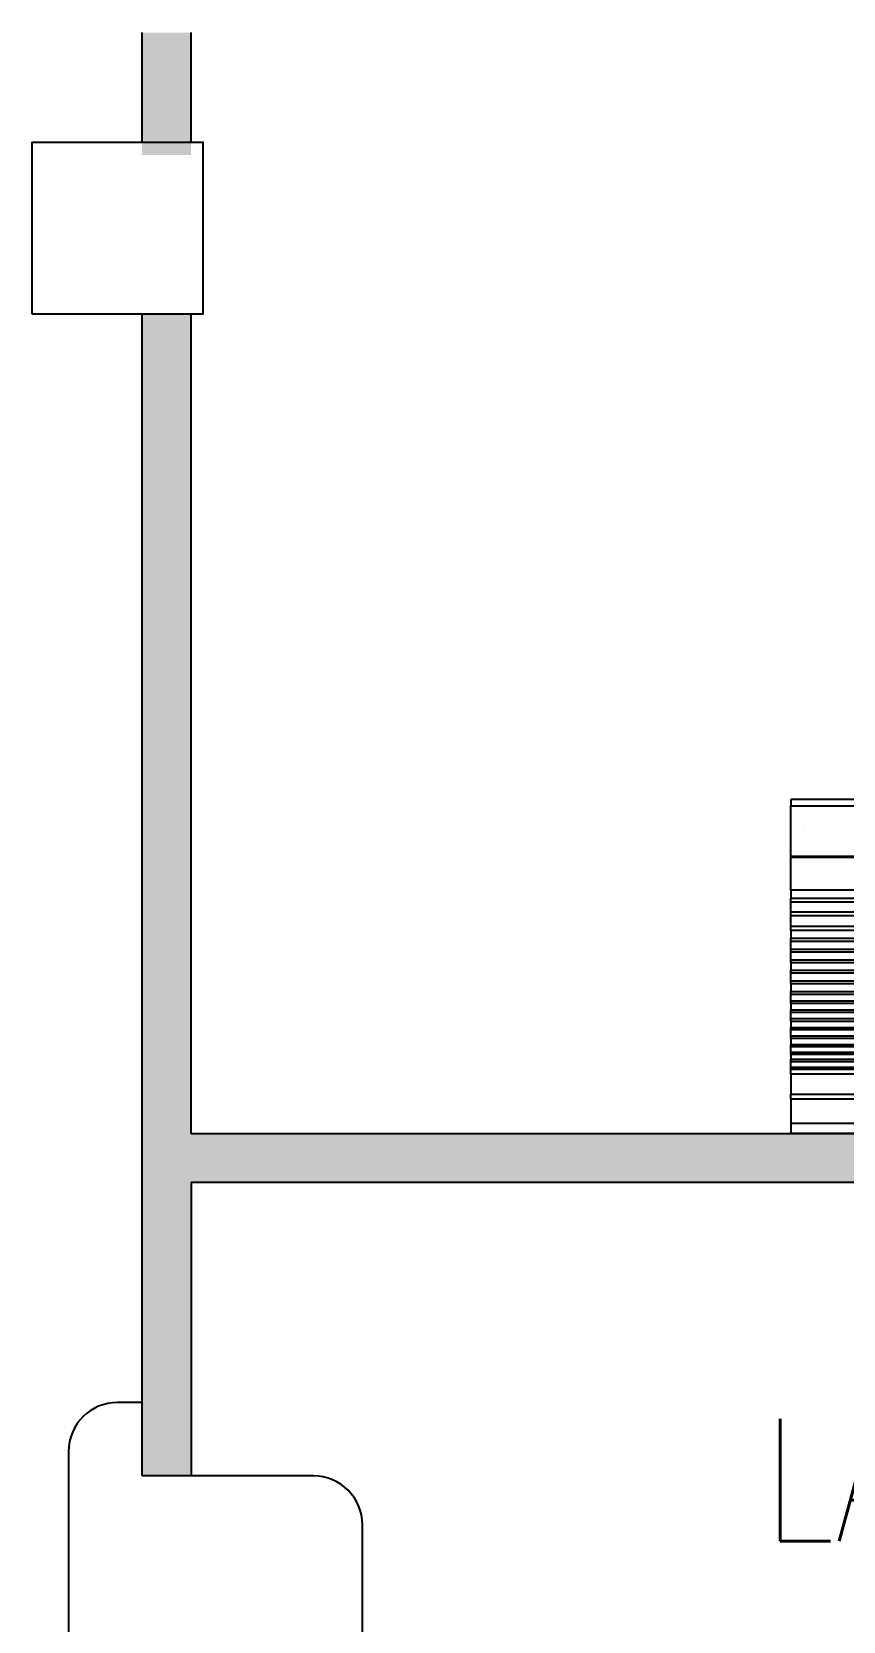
# Model space of a CAD drawing. Header units: millimetres. Extents: x 982 to 80582, y 687 to 58800.
# Drawn here: x 27192 to 28849, y 37736 to 40985 of the extents above; entities that cross this region are included whole.
import ezdxf
from ezdxf.enums import TextEntityAlignment as Align

# ---------------------------------------------------------------- set-up
doc = ezdxf.new("R2010")
doc.units = ezdxf.units.MM
for name, color, linetype in [('A-COLUMN', 3, 'Continuous'), ('A-DROP', 8, 'Continuous'), ('A-HATCH', 8, 'Continuous'), ('A-PARTITION', 4, 'Continuous'), ('A-PTILE', 8, 'Continuous'), ('A-ROOMSYM', 3, 'Continuous'), ('Edges', 7, 'Continuous')]:
    doc.layers.add(name, color=color, linetype=linetype)
doc.styles.add('style1', font='romans.shx', dxfattribs={"height": 750})
pattern_1 = [(0, (3598.94, -194877.037), (25, 50), [0, -50])]

# ---------------------------------------------------------------- blocks, each defined once
blk = doc.blocks.new('air con')
at = {"layer": 'Edges'}
for p, q in [((71.4, 41.9), (152.4, 41.9)), ((152.4, 41.09), (152.4, 41.9)), ((71.4, 41.09), (152.4, 41.09)), ((152.4, 39.12), (152.4, 41.09)), ((71.4, 39.12), (152.4, 39.12)), ((152.4, 38.72), (71.4, 38.72)), ((152.4, 39.12), (152.4, 38.72)), ((152.4, 37.09), (152.4, 38.72)), ((152.4, 37.09), (71.4, 37.09)), ((152.4, 36.7), (71.4, 36.7)), ((152.4, 36.54), (71.4, 36.54)), ((152.4, 36.08), (71.4, 36.08)), ((152.4, 37.09), (152.4, 36.7)), ((152.4, 36.7), (152.4, 36.54)), ((152.4, 36.54), (152.4, 36.08)), ((152.4, 36.08), (152.4, 35.91)), ((152.4, 35.91), (71.4, 35.91)), ((152.4, 35.49), (71.4, 35.49)), ((152.4, 35.34), (71.4, 35.34)), ((152.4, 34.88), (71.4, 34.88)), ((152.4, 34.71), (71.4, 34.71)), ((152.4, 35.49), (152.4, 35.91)), ((152.4, 35.49), (152.4, 35.34)), ((152.4, 35.34), (152.4, 34.88)), ((152.4, 34.88), (152.4, 34.71)), ((152.4, 34.21), (152.4, 34.71)), ((152.4, 34.21), (71.4, 34.21)), ((152.4, 34.02), (71.4, 34.02)), ((152.4, 33.51), (71.4, 33.51)), ((152.4, 34.21), (152.4, 34.02)), ((152.4, 34.02), (152.4, 33.51)), ((152.4, 33.51), (152.4, 33.33)), ((152.4, 33.33), (71.4, 33.33)), ((152.4, 32.83), (71.4, 32.83)), ((152.4, 32.62), (71.4, 32.62)), ((152.4, 32.83), (152.4, 33.33)), ((152.4, 32.83), (152.4, 32.62)), ((152.4, 32.62), (152.4, 32.1)), ((152.4, 32.1), (71.4, 32.1)), ((152.4, 31.91), (71.4, 31.91)), ((152.4, 31.38), (71.4, 31.38)), ((152.4, 31.19), (71.4, 31.19)), ((152.4, 32.1), (152.4, 31.91)), ((152.4, 31.38), (152.4, 31.91)), ((152.4, 31.38), (152.4, 31.19)), ((152.4, 31.19), (152.4, 30.65)), ((152.4, 30.65), (71.4, 30.65)), ((152.4, 30.44), (71.4, 30.44)), ((152.4, 29.79), (71.4, 29.79)), ((152.4, 29.56), (71.4, 29.56)), ((152.4, 30.65), (152.4, 30.44)), ((152.4, 29.79), (152.4, 30.44)), ((152.4, 29.79), (152.4, 29.56)), ((152.4, 29.56), (152.4, 28.93)), ((152.4, 28.93), (71.4, 28.93)), ((152.4, 28.71), (71.4, 28.71)), ((152.4, 28.93), (152.4, 28.71)), ((152.4, 28.09), (152.4, 28.71)), ((152.4, 28.09), (71.4, 28.09)), ((152.4, 27.87), (71.4, 27.87)), ((152.4, 27.23), (71.4, 27.23)), ((152.4, 27.02), (71.4, 27.02)), ((152.4, 28.09), (152.4, 27.87)), ((152.4, 27.87), (152.4, 27.23)), ((152.4, 27.23), (152.4, 27.02)), ((152.4, 27.02), (152.4, 26.35)), ((152.4, 26.35), (71.4, 26.35)), ((152.4, 26.12), (71.4, 26.12)), ((152.4, 26.35), (152.4, 26.12)), ((152.4, 25.47), (152.4, 26.12)), ((152.4, 25.47), (71.4, 25.47)), ((152.4, 25.16), (71.4, 25.16)), ((152.4, 25.47), (152.4, 25.16)), ((152.4, 25.16), (152.4, 24.3)), ((152.4, 24.3), (71.4, 24.3)), ((152.4, 24), (71.4, 24)), ((152.4, 23.18), (71.4, 23.18)), ((152.4, 24.3), (152.4, 24)), ((152.4, 24), (152.4, 23.18)), ((152.4, 23.18), (152.4, 22.88)), ((152.4, 22.88), (71.4, 22.88)), ((152.4, 22.21), (71.4, 22.21)), ((152.4, 22.21), (152.4, 22.88)), ((152.4, 22.21), (152.4, 19.57)), ((152.4, 19.57), (71.4, 19.57)), ((152.4, 19.49), (71.4, 19.49)), ((152.4, 19.57), (152.4, 19.49)), ((152.4, 19.49), (152.4, 15.42)), ((151.4, 17.18), (151.4, 17.18)), ((152.4, 15.42), (146.47, 15.42)), ((152.4, 14.9), (152.4, 15.42)), ((71.4, 14.9), (152.4, 14.9))]:
    blk.add_line(p, q, dxfattribs=at)

msp = doc.modelspace()

# ---------------------------------------------------------------- hatches: boundary and pattern name
at = {"layer": 'A-HATCH'}
h = msp.add_hatch(dxfattribs=at)
h.set_pattern_fill('DOTS', color=8, scale=800)
h.set_pattern_definition(pattern_1)
h.paths.add_polyline_path([(27517.1, 44933.1), (27417.1, 44933.1), (27417.1, 42883.1), (27517.1, 42883.1)])
h.paths.add_polyline_path([(31867.1, 41983.1), (27417.1, 41983.1), (27417.1, 41883.1), (27517.1, 41883.1), (31867.1, 41883.1)])
h.paths.add_polyline_path([(32017.1, 44933.1), (31917.1, 44933.1), (31917.1, 44383.1), (32017.1, 44383.1)])
h.paths.add_polyline_path([(32017.1, 41983.1), (31917.1, 41983.1), (31867.1, 41983.1), (31867.1, 41883.1), (32017.1, 41883.1)])
h.paths.add_polyline_path([(27517.1, 40983.1), (27417.1, 40983.1), (27417.1, 40733.1), (27517.1, 40733.1)])
h.paths.add_polyline_path([(31917.1, 40758.1), (32017.1, 40758.1), (32017.1, 40983.1), (31917.1, 40983.1)])
h = msp.add_hatch(dxfattribs=at)
h.set_pattern_fill('DOTS', color=8, scale=800)
h.set_pattern_definition(pattern_1)
h.paths.add_polyline_path([(27517.1, 36833.1), (27417.1, 36833.1), (27417.1, 36158.1), (27517.1, 36158.1)])
h.paths.add_polyline_path([(32017.1, 37733.1), (31917.1, 37733.1), (31917.1, 34433.1), (32017.1, 34433.1)])
h.paths.add_polyline_path([(32017.1, 38933.1), (31917.1, 38933.1), (31917.1, 38633.1), (32017.1, 38633.1)])
h.paths.add_polyline_path([(27417.1, 40758.1), (27517.1, 40758.1), (27517.1, 40983.1), (27417.1, 40983.1)])
h.paths.add_polyline_path([(27517.1, 40408.1), (27417.1, 40408.1), (27417.1, 38033.1), (27517.1, 38033.1), (27517.1, 38633.1), (31867.1, 38633.1), (31867.1, 38733.1), (27517.1, 38733.1)])

# ---------------------------------------------------------------- linework, layer by layer
at = {"layer": 'A-COLUMN', "color": 8}
msp.add_lwpolyline([(27192.1, 40408.1), (27542.1, 40408.1), (27542.1, 40758.1), (27192.1, 40758.1)], close=True, dxfattribs=at)
at = {"layer": 'A-DROP', "color": 8}
msp.add_line((27417.1, 38033.1), (27417.1, 38183.1), dxfattribs=at)
at = {"layer": 'A-PARTITION', "color": 8}
for p, q in [((27417.1, 40758.1), (27417.1, 40983.1)), ((27517.1, 40758.1), (27517.1, 40983.1)), ((27417.1, 38033.1), (27417.1, 40408.1)), ((27517.1, 38733.1), (27517.1, 40408.1)), ((27517.1, 38733.1), (31917.1, 38733.1)), ((27517.1, 38633.1), (31917.1, 38633.1)), ((27517.1, 38633.1), (27517.1, 38033.1)), ((27517.1, 38033.1), (27417.1, 38033.1))]:
    msp.add_line(p, q, dxfattribs=at)
at = {"layer": 'A-PTILE', "color": 8}
for p, q in [((27417.1, 38183.1), (27367.1, 38183.1)), ((27267.1, 38083.1), (27267.1, 36783.1)), ((27767.1, 38033.1), (27417.1, 38033.1)), ((27867.1, 36933.1), (27867.1, 37933.1))]:
    msp.add_line(p, q, dxfattribs=at)
for centre, start, end in [((27367.1, 38083.1), 90, 180), ((27767.1, 37933.1), 0, 90)]:
    msp.add_arc(centre, 100, start, end, dxfattribs=at)

# ---------------------------------------------------------------- block references
at = {"xscale": 25.2884805851763, "yscale": 25.2884805851763, "zscale": 25.2884805851763, "rotation": 180}
msp.add_blockref('air con', (32596.2, 39792.6), dxfattribs=at)

# ---------------------------------------------------------------- texts
at = {"layer": 'A-ROOMSYM', "color": 8, "style": 'style1', "width": 0.8}
msp.add_text('LAYAN PELAJAR', height=250, dxfattribs=at).set_placement((29710.3, 37899.8), align=Align.CENTER)

doc.saveas('drawing.dxf')
